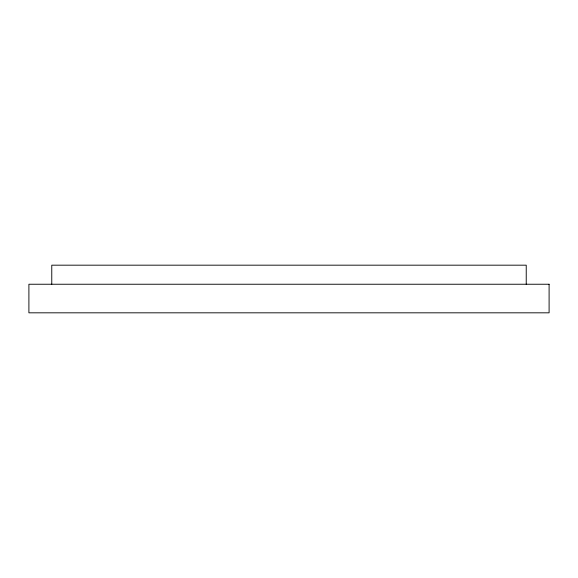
<?xml version="1.0" encoding="UTF-8"?>
<svg xmlns="http://www.w3.org/2000/svg" width="578" height="578" viewBox="0 0 578 578"><rect width="100%" height="100%" fill="white"/><g stroke="black" fill="none" stroke-linecap="round" stroke-linejoin="round"><path stroke-width="0.87" d="M526.233 284.239L526.233 265.179L51.767 265.179L51.767 284.239M549.1 284.239L28.9 284.239L28.9 312.821L549.1 312.821L549.1 284.239"/></g></svg>
